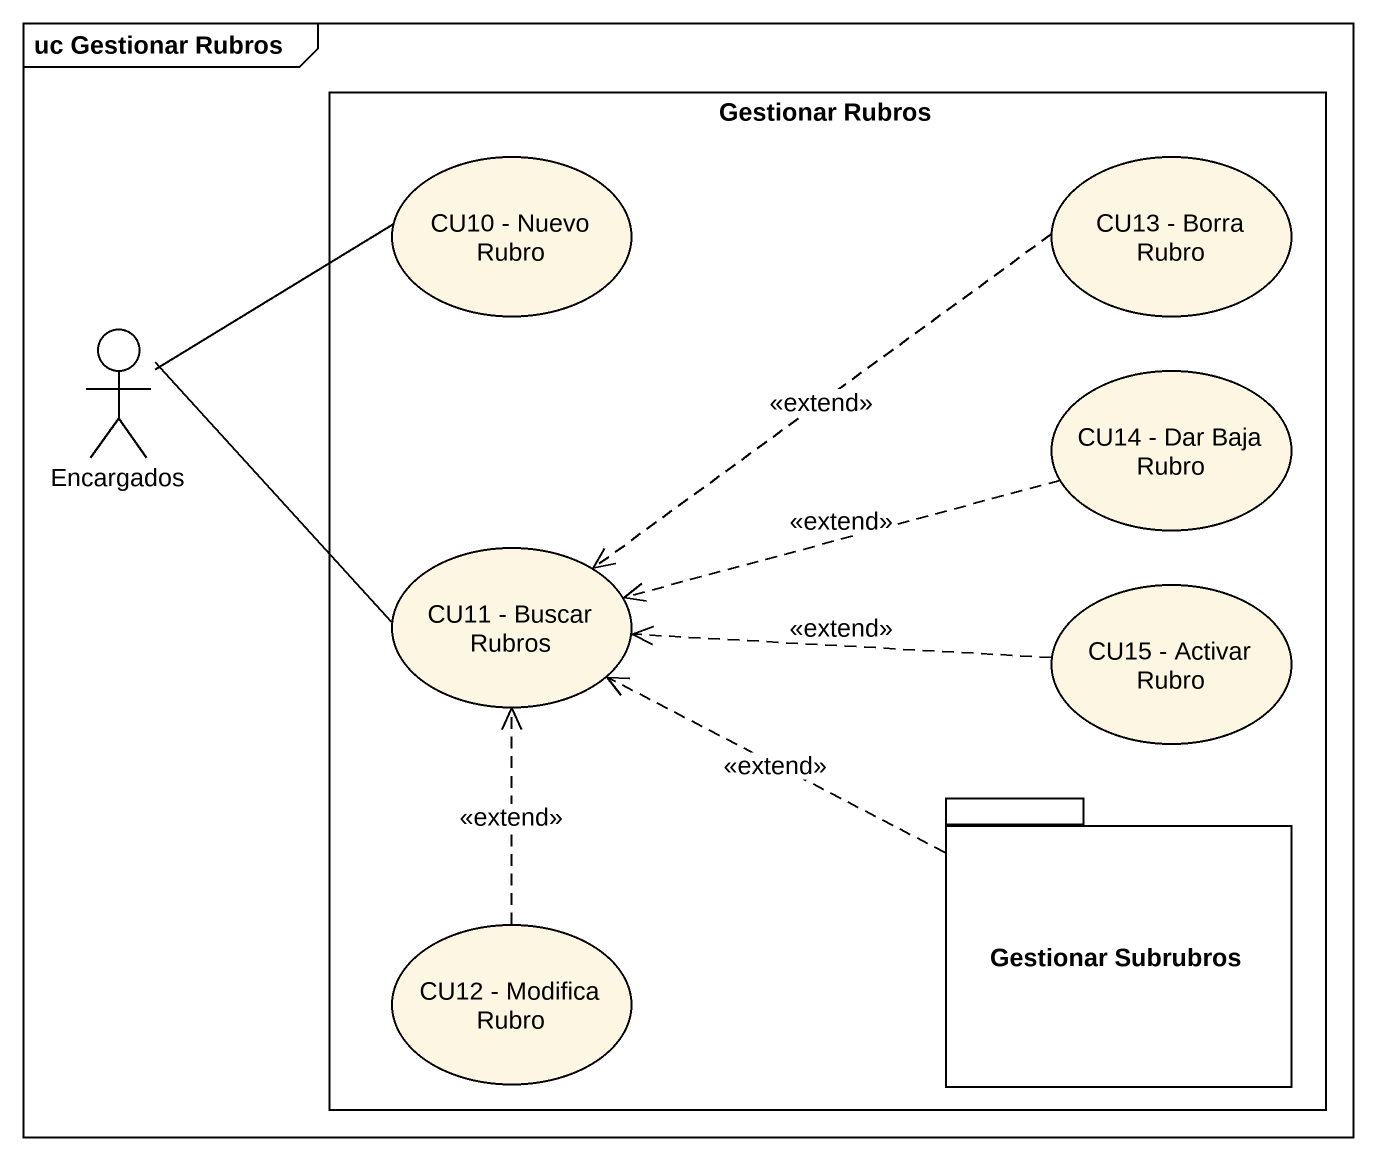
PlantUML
@startuml
mainframe uc Gestionar Rubros
rectangle "Gestionar Rubros" as Gestionar_Rubros {
  usecase "CU10 - Nuevo Rubro" as CU10_Nuevo_Rubro
  usecase "CU13 - Borra Rubro" as CU13_Borra_Rubro
  usecase "CU14 - Dar Baja Rubro" as CU14_Dar_Baja_Rubro
  usecase "CU11 - Buscar Rubros" as CU11_Buscar_Rubros
  usecase "CU15 - Activar Rubro" as CU15_Activar_Rubro
  package "Gestionar Subrubros" as Gestionar_Subrubros {
  }
  usecase "CU12 - Modifica Rubro" as CU12_Modifica_Rubro
}
actor Encargados
CU13_Borra_Rubro .left.> CU11_Buscar_Rubros : <<extend>>
Encargados -right- CU10_Nuevo_Rubro
Encargados -right- CU11_Buscar_Rubros
CU14_Dar_Baja_Rubro .left.> CU11_Buscar_Rubros : <<extend>>
CU15_Activar_Rubro .left.> CU11_Buscar_Rubros : <<extend>>
Gestionar_Subrubros .left.> CU11_Buscar_Rubros : <<extend>>
CU12_Modifica_Rubro .up.> CU11_Buscar_Rubros : <<extend>>
@enduml
